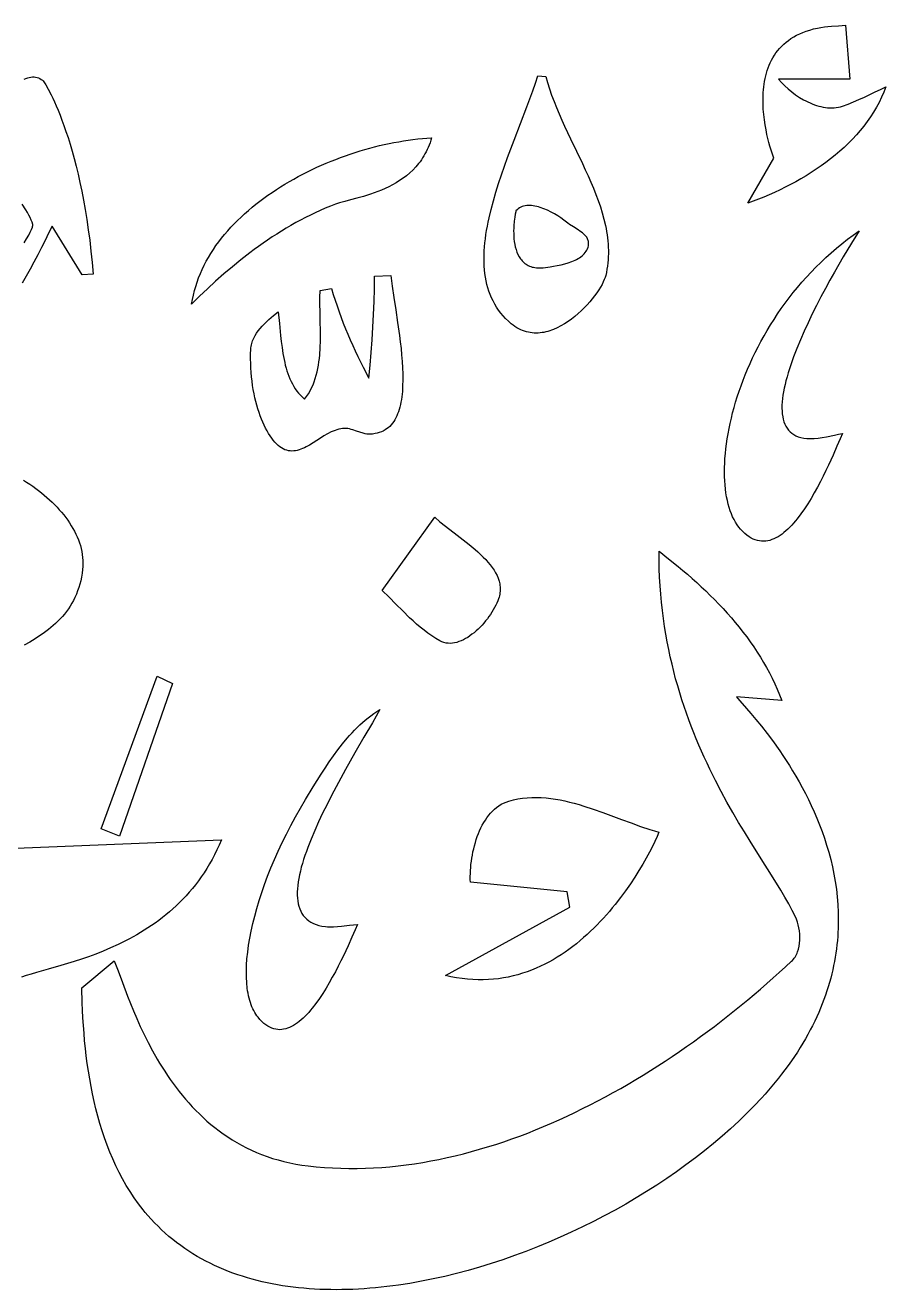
# Model space of a CAD drawing. Extents: x -500 to 500, y -300 to 300.
# Drawn here: x -29.6 to 64.5, y -174.7 to -36.6 of the extents above; entities that cross this region are included whole.
import ezdxf

# ---------------------------------------------------------------- set-up
doc = ezdxf.new("R2010")
doc.units = 0
doc.header["$MEASUREMENT"] = 0
doc.layers.add('IMPORT_-_120CM_SUR_70CM-1', color=18, linetype='CONTINUOUS')

msp = doc.modelspace()

# ---------------------------------------------------------------- linework, layer by layer
at = {"layer": 'IMPORT_-_120CM_SUR_70CM-1'}
for points in [[(60.57, -42.46), (52.75, -42.46), (53.07, -42.82), (53.43, -43.17), (53.8, -43.51), (54.2, -43.84), (54.62, -44.15), (55.05, -44.44), (55.5, -44.71), (55.73, -44.83), (55.97, -44.94), (56.2, -45.05), (56.44, -45.15), (56.68, -45.24), (56.91, -45.32), (57.15, -45.39), (57.39, -45.45), (57.64, -45.5), (57.88, -45.54), (58.12, -45.57), (58.35, -45.58), (58.59, -45.59), (58.83, -45.57), (59.06, -45.55), (59.3, -45.51), (59.53, -45.46), (59.75, -45.39), (60.36, -45.18), (60.96, -44.94), (61.55, -44.68), (62.14, -44.4), (63.31, -43.84), (63.89, -43.56), (64.48, -43.28), (64.26, -43.86), (64.02, -44.43), (63.75, -44.98), (63.46, -45.52), (63.14, -46.05), (62.81, -46.57), (62.45, -47.08), (62.08, -47.58), (61.68, -48.07), (61.27, -48.54), (60.83, -49), (60.39, -49.46), (59.92, -49.9), (59.45, -50.33), (58.95, -50.74), (58.45, -51.15), (57.94, -51.54), (57.41, -51.92), (56.87, -52.29), (56.33, -52.65), (55.77, -53), (55.21, -53.33), (54.65, -53.66), (54.07, -53.96), (53.5, -54.26), (52.92, -54.55), (52.33, -54.82), (51.75, -55.08), (51.16, -55.33), (50.58, -55.57), (49.99, -55.79), (49.41, -56), (52.24, -51.09), (52.16, -50.87), (52.01, -50.42), (51.81, -49.77), (51.7, -49.38), (51.59, -48.94), (51.49, -48.48), (51.39, -47.97), (51.29, -47.45), (51.21, -46.9), (51.14, -46.32), (51.09, -45.74), (51.07, -45.14), (51.06, -44.53), (51.09, -43.92), (51.11, -43.61), (51.14, -43.3), (51.18, -43), (51.23, -42.7), (51.29, -42.39), (51.36, -42.09), (51.44, -41.8), (51.53, -41.5), (51.63, -41.21), (51.74, -40.93), (51.86, -40.65), (52, -40.37), (52.15, -40.1), (52.31, -39.84), (52.48, -39.58), (52.67, -39.33), (52.88, -39.09), (53.1, -38.86), (53.33, -38.63), (53.58, -38.42), (53.84, -38.21), (54.12, -38.01), (54.42, -37.83), (54.73, -37.65), (55.07, -37.49), (55.42, -37.34), (55.79, -37.2), (56.17, -37.08), (56.58, -36.96), (57.01, -36.87), (57.39, -36.8), (57.77, -36.74), (58.15, -36.7), (58.54, -36.67), (59.31, -36.62), (59.7, -36.59), (60.08, -36.56)], [(27.32, -42.14), (27.51, -42.83), (27.72, -43.51), (27.95, -44.2), (28.21, -44.88), (28.48, -45.56), (28.76, -46.24), (29.06, -46.92), (29.37, -47.6), (30.01, -48.96), (30.67, -50.31), (31.31, -51.66), (31.63, -52.34), (31.94, -53.01), (32.24, -53.69), (32.52, -54.36), (32.79, -55.04), (33.04, -55.72), (33.28, -56.39), (33.49, -57.07), (33.67, -57.75), (33.83, -58.43), (33.9, -58.77), (33.96, -59.11), (34.02, -59.45), (34.06, -59.79), (34.1, -60.13), (34.13, -60.48), (34.14, -60.82), (34.15, -61.16), (34.15, -61.5), (34.14, -61.85), (34.12, -62.19), (34.09, -62.53), (34.05, -62.88), (34, -63.22), (33.94, -63.57), (33.86, -63.91), (33.8, -64.12), (33.71, -64.35), (33.6, -64.61), (33.46, -64.88), (33.29, -65.17), (33.1, -65.47), (32.88, -65.79), (32.65, -66.11), (32.39, -66.44), (32.12, -66.77), (31.83, -67.1), (31.52, -67.43), (31.19, -67.75), (30.85, -68.07), (30.5, -68.37), (30.13, -68.66), (29.75, -68.94), (29.37, -69.19), (28.97, -69.42), (28.57, -69.63), (28.16, -69.81), (27.95, -69.89), (27.74, -69.96), (27.53, -70.02), (27.32, -70.07), (27.11, -70.12), (26.9, -70.15), (26.69, -70.18), (26.47, -70.2), (26.26, -70.2), (26.05, -70.2), (25.83, -70.18), (25.62, -70.15), (25.41, -70.11), (25.2, -70.06), (24.99, -70), (24.78, -69.92), (24.57, -69.83), (24.36, -69.73), (24.15, -69.61), (23.94, -69.48), (23.74, -69.33), (23.54, -69.17), (23.22, -68.9), (22.92, -68.61), (22.65, -68.31), (22.39, -68.01), (22.15, -67.69), (21.93, -67.37), (21.73, -67.03), (21.54, -66.69), (21.38, -66.35), (21.23, -65.99), (21.09, -65.63), (20.97, -65.25), (20.87, -64.88), (20.78, -64.49), (20.71, -64.1), (20.65, -63.7), (20.61, -63.3), (20.58, -62.89), (20.56, -62.47), (20.56, -62.05), (20.56, -61.63), (20.58, -61.2), (20.61, -60.76), (20.65, -60.32), (20.71, -59.88), (20.77, -59.43), (20.84, -58.98), (20.92, -58.53), (21.01, -58.07), (21.11, -57.61), (21.33, -56.68), (21.58, -55.75), (21.85, -54.81), (22.15, -53.86), (22.46, -52.91), (22.79, -51.96), (23.13, -51.02), (23.84, -49.13), (24.55, -47.28), (25.24, -45.48), (25.57, -44.6), (25.88, -43.73), (26.18, -42.89), (26.45, -42.07)], [(14.82, -48.86), (14.74, -49.13), (14.65, -49.4), (14.55, -49.66), (14.45, -49.91), (14.34, -50.15), (14.22, -50.39), (14.1, -50.62), (13.98, -50.84), (13.84, -51.05), (13.71, -51.26), (13.56, -51.47), (13.41, -51.66), (13.1, -52.03), (12.78, -52.38), (12.44, -52.7), (12.08, -53), (11.71, -53.28), (11.33, -53.54), (10.95, -53.79), (10.56, -54.01), (10.16, -54.21), (9.76, -54.4), (9.36, -54.58), (8.95, -54.74), (8.55, -54.88), (8.16, -55.02), (7.38, -55.26), (6.64, -55.47), (5.95, -55.65), (5.32, -55.81), (4.77, -55.96), (4.53, -56.04), (4.31, -56.11), (3.76, -56.33), (3.2, -56.56), (2.65, -56.8), (2.11, -57.04), (1.57, -57.3), (1.03, -57.57), (0.5, -57.85), (-0.03, -58.13), (-0.55, -58.43), (-1.07, -58.73), (-1.58, -59.05), (-2.09, -59.37), (-2.6, -59.69), (-3.1, -60.03), (-3.6, -60.37), (-4.09, -60.72), (-4.58, -61.08), (-5.06, -61.44), (-6.02, -62.18), (-6.96, -62.95), (-7.88, -63.73), (-8.79, -64.53), (-9.68, -65.35), (-10.55, -66.18), (-11.41, -67.02), (-11.32, -66.53), (-11.22, -66.04), (-11.1, -65.56), (-10.97, -65.09), (-10.82, -64.62), (-10.65, -64.15), (-10.46, -63.69), (-10.26, -63.24), (-10.05, -62.79), (-9.81, -62.35), (-9.57, -61.92), (-9.31, -61.49), (-9.04, -61.06), (-8.75, -60.64), (-8.45, -60.23), (-8.14, -59.82), (-7.81, -59.42), (-7.47, -59.03), (-7.12, -58.64), (-6.76, -58.26), (-6.39, -57.89), (-6.01, -57.52), (-5.62, -57.16), (-5.21, -56.8), (-4.8, -56.45), (-4.38, -56.11), (-3.95, -55.78), (-3.51, -55.45), (-3.07, -55.13), (-2.61, -54.82), (-2.15, -54.51), (-1.68, -54.21), (-1.21, -53.92), (-0.73, -53.63), (-0.24, -53.36), (0.25, -53.09), (0.75, -52.82), (1.25, -52.57), (1.76, -52.32), (2.27, -52.08), (2.79, -51.85), (3.31, -51.63), (3.83, -51.41), (4.35, -51.21), (4.88, -51.01), (5.41, -50.82), (5.93, -50.63), (6.47, -50.46), (7, -50.29), (7.53, -50.14), (8.06, -49.99), (8.59, -49.85), (9.12, -49.71), (9.65, -49.59), (10.18, -49.48), (10.71, -49.37), (11.23, -49.28), (11.76, -49.19), (12.28, -49.11), (12.79, -49.04), (13.31, -48.98), (13.82, -48.93), (14.32, -48.89)], [(29.56, -58.07), (29.27, -57.84), (28.95, -57.61), (28.61, -57.39), (28.25, -57.17), (27.88, -56.97), (27.49, -56.78), (27.1, -56.61), (26.71, -56.47), (26.51, -56.41), (26.32, -56.36), (26.13, -56.32), (25.94, -56.29), (25.75, -56.26), (25.57, -56.25), (25.39, -56.25), (25.22, -56.26), (25.05, -56.29), (24.88, -56.32), (24.73, -56.37), (24.58, -56.44), (24.43, -56.52), (24.3, -56.61), (24.17, -56.72), (24.05, -56.85), (24.02, -56.95), (23.96, -57.19), (23.91, -57.53), (23.85, -57.96), (23.81, -58.46), (23.8, -58.74), (23.79, -59.02), (23.8, -59.31), (23.81, -59.6), (23.83, -59.9), (23.87, -60.2), (23.92, -60.5), (23.98, -60.79), (24.06, -61.07), (24.16, -61.35), (24.27, -61.62), (24.4, -61.87), (24.55, -62.1), (24.64, -62.21), (24.73, -62.31), (24.82, -62.41), (24.93, -62.51), (25.03, -62.59), (25.15, -62.68), (25.27, -62.75), (25.39, -62.82), (25.53, -62.88), (25.67, -62.93), (25.81, -62.98), (25.97, -63.01), (26.13, -63.04), (26.3, -63.06), (26.47, -63.07), (26.65, -63.08), (26.85, -63.07), (27.04, -63.05), (27.78, -62.96), (28.17, -62.89), (28.57, -62.82), (28.98, -62.74), (29.38, -62.63), (29.77, -62.52), (30.15, -62.38), (30.51, -62.23), (30.68, -62.15), (30.84, -62.06), (30.99, -61.96), (31.14, -61.86), (31.28, -61.75), (31.41, -61.64), (31.52, -61.52), (31.63, -61.4), (31.72, -61.26), (31.81, -61.12), (31.87, -60.98), (31.93, -60.82), (31.97, -60.66), (31.99, -60.49), (31.99, -60.39), (31.99, -60.28), (31.97, -60.18), (31.95, -60.09), (31.92, -60), (31.88, -59.9), (31.78, -59.73), (31.65, -59.57), (31.5, -59.41), (31.33, -59.26), (31.15, -59.12), (30.74, -58.85), (30.33, -58.59), (29.92, -58.33), (29.73, -58.2)], [(61.58, -59.02), (60.75, -60.36), (59.84, -61.88), (59.36, -62.7), (58.88, -63.55), (58.38, -64.42), (57.89, -65.32), (57.4, -66.24), (56.92, -67.17), (56.45, -68.11), (56, -69.06), (55.56, -70), (55.15, -70.94), (54.77, -71.87), (54.41, -72.79), (54.09, -73.68), (53.95, -74.12), (53.81, -74.56), (53.69, -74.98), (53.57, -75.4), (53.47, -75.81), (53.38, -76.21), (53.3, -76.61), (53.24, -76.99), (53.19, -77.36), (53.16, -77.72), (53.13, -78.07), (53.13, -78.41), (53.14, -78.73), (53.16, -79.04), (53.21, -79.34), (53.27, -79.62), (53.34, -79.89), (53.44, -80.14), (53.56, -80.38), (53.69, -80.6), (53.84, -80.8), (54.02, -80.98), (54.21, -81.15), (54.42, -81.29), (54.66, -81.42), (54.92, -81.53), (55.2, -81.61), (55.51, -81.67), (55.84, -81.72), (56.19, -81.73), (56.41, -81.73), (56.64, -81.73), (57.09, -81.68), (57.54, -81.61), (57.99, -81.53), (58.88, -81.34), (59.33, -81.24), (59.77, -81.16), (59.5, -81.76), (59.15, -82.57), (58.72, -83.54), (58.21, -84.64), (57.94, -85.23), (57.64, -85.83), (57.33, -86.43), (57.01, -87.05), (56.67, -87.66), (56.32, -88.26), (55.96, -88.85), (55.59, -89.42), (55.2, -89.97), (54.81, -90.49), (54.6, -90.73), (54.4, -90.97), (54.2, -91.2), (53.99, -91.42), (53.78, -91.62), (53.57, -91.81), (53.35, -92), (53.14, -92.16), (52.92, -92.32), (52.7, -92.45), (52.48, -92.58), (52.26, -92.68), (52.04, -92.77), (51.81, -92.85), (51.59, -92.9), (51.36, -92.94), (51.14, -92.95), (50.91, -92.95), (50.68, -92.92), (50.45, -92.87), (50.22, -92.8), (49.99, -92.71), (49.76, -92.6), (49.53, -92.46), (49.3, -92.29), (49.07, -92.1), (48.84, -91.88), (48.61, -91.64), (48.41, -91.4), (48.23, -91.15), (48.05, -90.88), (47.89, -90.58), (47.74, -90.28), (47.6, -89.95), (47.47, -89.61), (47.36, -89.25), (47.26, -88.88), (47.16, -88.49), (47.08, -88.09), (47.01, -87.67), (46.96, -87.24), (46.91, -86.8), (46.88, -86.34), (46.86, -85.87), (46.85, -85.39), (46.86, -84.9), (46.88, -84.4), (46.9, -83.89), (46.95, -83.37), (47, -82.84), (47.07, -82.3), (47.15, -81.75), (47.24, -81.2), (47.35, -80.64), (47.46, -80.07), (47.6, -79.5), (47.74, -78.92), (47.9, -78.33), (48.07, -77.74), (48.25, -77.15), (48.45, -76.55), (48.66, -75.95), (48.89, -75.35), (49.12, -74.75), (49.38, -74.14), (49.64, -73.53), (49.92, -72.92), (50.21, -72.32), (50.52, -71.71), (50.84, -71.1), (51.18, -70.5), (51.53, -69.9), (51.89, -69.3), (52.27, -68.7), (52.66, -68.1), (53.06, -67.51), (53.49, -66.93), (53.92, -66.35), (54.37, -65.77), (54.83, -65.2), (55.31, -64.64), (55.81, -64.09), (56.32, -63.54), (56.84, -63), (57.38, -62.47), (57.93, -61.94), (58.5, -61.43), (59.09, -60.93), (59.69, -60.43), (60.3, -59.95), (60.93, -59.48)], [(10.36, -63.91), (10.51, -65.06), (10.7, -66.31), (10.9, -67.64), (11.11, -69.03), (11.31, -70.45), (11.4, -71.16), (11.48, -71.88), (11.55, -72.59), (11.61, -73.29), (11.65, -73.98), (11.67, -74.66), (11.68, -75.32), (11.66, -75.97), (11.63, -76.59), (11.56, -77.18), (11.52, -77.47), (11.47, -77.75), (11.42, -78.02), (11.35, -78.29), (11.28, -78.54), (11.2, -78.79), (11.11, -79.02), (11.02, -79.25), (10.91, -79.47), (10.8, -79.67), (10.68, -79.87), (10.54, -80.05), (10.4, -80.23), (10.25, -80.39), (10.09, -80.54), (9.91, -80.67), (9.73, -80.79), (9.53, -80.9), (9.33, -81), (9.11, -81.08), (8.88, -81.14), (8.64, -81.19), (8.38, -81.23), (8.12, -81.25), (7.93, -81.25), (7.74, -81.23), (7.55, -81.2), (7.36, -81.15), (6.98, -81.04), (6.6, -80.91), (6.23, -80.78), (6.04, -80.73), (5.85, -80.68), (5.67, -80.64), (5.48, -80.62), (5.29, -80.61), (5.09, -80.63), (4.89, -80.66), (4.68, -80.7), (4.47, -80.76), (4.27, -80.83), (4.07, -80.91), (3.86, -81), (3.46, -81.21), (3.06, -81.44), (2.67, -81.69), (1.88, -82.19), (1.49, -82.43), (1.11, -82.64), (0.91, -82.74), (0.72, -82.83), (0.53, -82.9), (0.33, -82.97), (0.14, -83.02), (-0.05, -83.06), (-0.25, -83.08), (-0.44, -83.09), (-0.63, -83.08), (-0.83, -83.05), (-1.02, -83.01), (-1.21, -82.94), (-1.4, -82.85), (-1.58, -82.74), (-1.77, -82.62), (-1.95, -82.47), (-2.13, -82.3), (-2.31, -82.11), (-2.49, -81.9), (-2.66, -81.67), (-2.83, -81.43), (-3, -81.16), (-3.16, -80.88), (-3.32, -80.59), (-3.48, -80.28), (-3.63, -79.95), (-3.77, -79.61), (-3.91, -79.25), (-4.04, -78.88), (-4.16, -78.49), (-4.28, -78.09), (-4.39, -77.68), (-4.49, -77.26), (-4.58, -76.83), (-4.67, -76.38), (-4.74, -75.93), (-4.8, -75.46), (-4.86, -74.99), (-4.9, -74.5), (-4.93, -74.01), (-4.95, -73.51), (-4.96, -73), (-4.96, -72.49), (-4.94, -71.97), (-4.93, -71.81), (-4.91, -71.65), (-4.88, -71.5), (-4.84, -71.35), (-4.75, -71.05), (-4.62, -70.76), (-4.48, -70.48), (-4.31, -70.21), (-4.12, -69.94), (-3.91, -69.69), (-3.69, -69.43), (-3.45, -69.19), (-3.21, -68.96), (-2.96, -68.73), (-2.45, -68.29), (-1.95, -67.88), (-1.82, -69.15), (-1.69, -70.46), (-1.62, -71.12), (-1.53, -71.78), (-1.43, -72.44), (-1.31, -73.08), (-1.24, -73.4), (-1.17, -73.72), (-1.08, -74.03), (-0.99, -74.33), (-0.89, -74.63), (-0.78, -74.92), (-0.66, -75.21), (-0.53, -75.49), (-0.39, -75.76), (-0.24, -76.03), (-0.08, -76.29), (0.1, -76.53), (0.29, -76.77), (0.49, -77), (0.7, -77.22), (0.93, -77.43), (1.15, -77.13), (1.36, -76.82), (1.54, -76.5), (1.71, -76.18), (1.86, -75.85), (1.99, -75.51), (2.11, -75.16), (2.22, -74.81), (2.31, -74.45), (2.39, -74.08), (2.45, -73.71), (2.51, -73.34), (2.55, -72.96), (2.59, -72.58), (2.64, -71.8), (2.66, -71.02), (2.67, -70.23), (2.64, -68.64), (2.63, -67.85), (2.62, -67.07), (2.62, -66.3), (2.65, -65.54), (3.89, -65.34), (4.08, -65.98), (4.28, -66.61), (4.49, -67.23), (4.71, -67.86), (4.94, -68.48), (5.17, -69.1), (5.42, -69.72), (5.67, -70.33), (5.93, -70.94), (6.2, -71.55), (6.47, -72.15), (6.75, -72.75), (7.34, -73.94), (7.95, -75.11), (8.09, -73.72), (8.22, -72.33), (8.33, -70.94), (8.41, -69.54), (8.48, -68.15), (8.53, -66.75), (8.57, -65.35), (8.58, -63.96)], [(9.43, -98.34), (15.17, -90.33), (15.73, -90.81), (16.33, -91.29), (17.62, -92.29), (18.29, -92.8), (18.94, -93.32), (19.58, -93.85), (19.89, -94.12), (20.18, -94.39), (20.46, -94.67), (20.74, -94.95), (20.99, -95.23), (21.23, -95.52), (21.45, -95.81), (21.65, -96.1), (21.82, -96.4), (21.98, -96.7), (22.11, -97), (22.21, -97.31), (22.25, -97.46), (22.28, -97.62), (22.3, -97.78), (22.32, -97.94), (22.33, -98.09), (22.33, -98.25), (22.32, -98.42), (22.3, -98.58), (22.28, -98.74), (22.24, -98.9), (22.2, -99.07), (22.14, -99.24), (22.05, -99.47), (21.95, -99.71), (21.84, -99.95), (21.71, -100.2), (21.57, -100.44), (21.42, -100.69), (21.26, -100.94), (21.09, -101.18), (20.92, -101.42), (20.73, -101.66), (20.54, -101.89), (20.34, -102.12), (20.13, -102.34), (19.91, -102.55), (19.69, -102.75), (19.47, -102.94), (19.24, -103.12), (19.01, -103.29), (18.78, -103.45), (18.54, -103.59), (18.3, -103.72), (18.06, -103.83), (17.82, -103.92), (17.58, -104), (17.34, -104.06), (17.1, -104.09), (16.86, -104.11), (16.63, -104.1), (16.4, -104.07), (16.17, -104.02), (15.94, -103.94), (15.73, -103.84), (15.28, -103.57), (14.84, -103.29), (14.41, -102.99), (14, -102.68), (13.59, -102.35), (13.19, -102.01), (12.8, -101.66), (12.42, -101.3), (11.67, -100.56), (10.92, -99.82), (10.18, -99.07)], [(-13.5, -108.5), (-19.29, -125.18), (-21.3, -124.39), (-15.19, -107.69)], [(9.18, -111.35), (8.36, -112.78), (7.43, -114.37), (6.44, -116.09), (5.41, -117.91), (4.89, -118.84), (4.38, -119.79), (3.88, -120.75), (3.39, -121.71), (2.91, -122.67), (2.46, -123.62), (2.04, -124.57), (1.65, -125.5), (1.29, -126.41), (1.13, -126.86), (0.97, -127.3), (0.83, -127.74), (0.7, -128.16), (0.58, -128.58), (0.48, -129), (0.39, -129.4), (0.31, -129.8), (0.24, -130.18), (0.2, -130.56), (0.16, -130.92), (0.14, -131.27), (0.14, -131.61), (0.16, -131.94), (0.19, -132.26), (0.25, -132.56), (0.32, -132.84), (0.41, -133.12), (0.52, -133.38), (0.65, -133.62), (0.8, -133.84), (0.98, -134.05), (1.17, -134.24), (1.39, -134.42), (1.63, -134.58), (1.9, -134.71), (2.19, -134.83), (2.5, -134.93), (2.84, -135.01), (3.21, -135.06), (3.43, -135.08), (3.65, -135.1), (4.09, -135.1), (4.53, -135.07), (4.97, -135.03), (5.85, -134.92), (6.3, -134.87), (6.74, -134.84), (6.47, -135.42), (6.12, -136.21), (5.69, -137.17), (5.18, -138.24), (4.9, -138.82), (4.61, -139.4), (4.3, -140), (3.97, -140.6), (3.64, -141.2), (3.29, -141.79), (2.93, -142.36), (2.56, -142.92), (2.17, -143.46), (1.78, -143.96), (1.59, -144.2), (1.39, -144.44), (1.18, -144.66), (0.98, -144.87), (0.77, -145.07), (0.57, -145.25), (0.36, -145.43), (0.15, -145.59), (-0.06, -145.74), (-0.27, -145.87), (-0.49, -145.99), (-0.7, -146.09), (-0.92, -146.17), (-1.13, -146.24), (-1.35, -146.29), (-1.56, -146.32), (-1.78, -146.33), (-2, -146.32), (-2.21, -146.29), (-2.43, -146.24), (-2.65, -146.17), (-2.86, -146.07), (-3.08, -145.95), (-3.3, -145.81), (-3.51, -145.64), (-3.73, -145.44), (-3.94, -145.22), (-4.15, -144.97), (-4.28, -144.81), (-4.4, -144.63), (-4.52, -144.44), (-4.63, -144.25), (-4.73, -144.04), (-4.82, -143.83), (-4.91, -143.6), (-4.99, -143.37), (-5.06, -143.13), (-5.13, -142.88), (-5.19, -142.62), (-5.24, -142.35), (-5.29, -142.08), (-5.33, -141.8), (-5.39, -141.21), (-5.42, -140.59), (-5.43, -139.95), (-5.4, -139.27), (-5.36, -138.58), (-5.28, -137.85), (-5.18, -137.11), (-5.05, -136.34), (-4.9, -135.55), (-4.72, -134.74), (-4.51, -133.92), (-4.28, -133.07), (-4.02, -132.22), (-3.74, -131.34), (-3.43, -130.46), (-3.1, -129.56), (-2.74, -128.65), (-2.35, -127.74), (-1.94, -126.81), (-1.5, -125.88), (-1.04, -124.95), (-0.56, -124.01), (-0.05, -123.06), (0.49, -122.12), (1.05, -121.18), (1.88, -119.8), (2.31, -119.11), (2.74, -118.42), (3.18, -117.73), (3.63, -117.05), (4.1, -116.39), (4.58, -115.73), (5.08, -115.09), (5.59, -114.47), (5.86, -114.17), (6.13, -113.88), (6.41, -113.59), (6.69, -113.31), (6.98, -113.03), (7.27, -112.77), (7.57, -112.51), (7.88, -112.26), (8.19, -112.02), (8.51, -111.79), (8.84, -111.57)], [(16.33, -140.41), (29.95, -132.93), (29.63, -131.28), (19.06, -130.21), (19.05, -129.9), (19.05, -129.59), (19.06, -129.26), (19.08, -128.93), (19.1, -128.6), (19.13, -128.26), (19.18, -127.92), (19.23, -127.58), (19.28, -127.24), (19.35, -126.89), (19.43, -126.55), (19.51, -126.22), (19.61, -125.88), (19.71, -125.55), (19.82, -125.22), (19.94, -124.9), (20.07, -124.59), (20.21, -124.28), (20.36, -123.99), (20.53, -123.7), (20.7, -123.42), (20.88, -123.16), (21.07, -122.9), (21.27, -122.66), (21.48, -122.44), (21.7, -122.23), (21.93, -122.04), (22.18, -121.86), (22.43, -121.7), (22.7, -121.56), (22.98, -121.45), (23.27, -121.35), (23.77, -121.21), (24.27, -121.11), (24.78, -121.03), (25.29, -120.98), (25.8, -120.95), (26.31, -120.95), (26.82, -120.96), (27.34, -121), (27.85, -121.06), (28.37, -121.13), (28.88, -121.22), (29.4, -121.33), (29.92, -121.45), (30.43, -121.59), (30.95, -121.73), (31.47, -121.89), (32.5, -122.23), (33.54, -122.59), (35.6, -123.36), (36.63, -123.74), (37.66, -124.11), (38.67, -124.45), (39.18, -124.61), (39.68, -124.76), (39.48, -125.23), (39.24, -125.75), (38.96, -126.32), (38.65, -126.93), (38.3, -127.57), (37.91, -128.24), (37.5, -128.94), (37.04, -129.66), (36.56, -130.4), (36.04, -131.15), (35.48, -131.9), (34.89, -132.65), (34.58, -133.03), (34.27, -133.4), (33.94, -133.78), (33.61, -134.15), (33.27, -134.51), (32.92, -134.87), (32.57, -135.23), (32.2, -135.58), (31.83, -135.93), (31.45, -136.27), (31.06, -136.6), (30.66, -136.93), (30.25, -137.24), (29.84, -137.55), (29.42, -137.85), (28.99, -138.14), (28.55, -138.42), (28.1, -138.68), (27.65, -138.94), (27.19, -139.18), (26.72, -139.4), (26.24, -139.62), (25.75, -139.82), (25.26, -140), (24.76, -140.17), (24.25, -140.32), (23.73, -140.46), (23.21, -140.58), (22.68, -140.68), (22.14, -140.76), (21.59, -140.82), (21.04, -140.86), (20.47, -140.89), (19.9, -140.89), (19.33, -140.86), (18.74, -140.82), (18.15, -140.75), (17.55, -140.66), (16.94, -140.55)]]:
    msp.add_lwpolyline(points, close=True, dxfattribs=at)
for points in [[(-29.71, -42.43), (-29.53, -42.36), (-29.34, -42.3), (-29.16, -42.26), (-28.98, -42.23), (-28.81, -42.21), (-28.64, -42.21), (-28.47, -42.23), (-28.31, -42.26), (-28.15, -42.31), (-28, -42.38), (-27.86, -42.47), (-27.72, -42.57), (-27.66, -42.64), (-27.58, -42.74), (-27.37, -43.06), (-27.1, -43.53), (-26.78, -44.15), (-26.6, -44.51), (-26.41, -44.92), (-26.22, -45.36), (-26.01, -45.85), (-25.8, -46.37), (-25.59, -46.93), (-25.37, -47.53), (-25.15, -48.17), (-24.92, -48.84), (-24.7, -49.56), (-24.48, -50.31), (-24.26, -51.11), (-24.04, -51.94), (-23.83, -52.82), (-23.62, -53.73), (-23.42, -54.69), (-23.23, -55.68), (-23.04, -56.71), (-22.87, -57.79), (-22.71, -58.9), (-22.55, -60.06), (-22.42, -61.25), (-22.29, -62.49), (-22.19, -63.76), (-23.37, -63.85), (-26.67, -58.5), (-27.05, -59.29), (-27.43, -60.07), (-27.83, -60.86), (-28.24, -61.65), (-28.65, -62.43), (-29.07, -63.21), (-29.51, -63.99), (-29.96, -64.76)], [(-29.71, -60.34), (-29.45, -59.9), (-29.23, -59.51), (-29.05, -59.17), (-28.92, -58.88), (-28.83, -58.64), (-28.81, -58.54), (-28.79, -58.45), (-28.79, -58.38), (-28.79, -58.32), (-28.86, -58.08), (-28.95, -57.84), (-29.06, -57.58), (-29.2, -57.31), (-29.36, -57.03), (-29.54, -56.74), (-29.95, -56.12)], [(-29.79, -86.28), (-29.45, -86.49), (-29.12, -86.71), (-28.79, -86.94), (-28.46, -87.17), (-28.15, -87.4), (-27.84, -87.65), (-27.53, -87.9), (-27.24, -88.15), (-26.95, -88.41), (-26.67, -88.67), (-26.39, -88.94), (-26.13, -89.22), (-25.88, -89.5), (-25.63, -89.78), (-25.4, -90.07), (-25.17, -90.36), (-24.96, -90.65), (-24.76, -90.95), (-24.57, -91.25), (-24.39, -91.55), (-24.22, -91.86), (-24.07, -92.17), (-23.92, -92.48), (-23.8, -92.8), (-23.68, -93.11), (-23.58, -93.43), (-23.5, -93.75), (-23.42, -94.07), (-23.37, -94.39), (-23.33, -94.72), (-23.3, -95.04), (-23.3, -95.37), (-23.3, -95.69), (-23.33, -96.02), (-23.38, -96.44), (-23.45, -96.86), (-23.54, -97.26), (-23.64, -97.64), (-23.75, -98.02), (-23.88, -98.38), (-24.01, -98.73), (-24.17, -99.08), (-24.33, -99.41), (-24.51, -99.73), (-24.7, -100.03), (-24.89, -100.33), (-25.1, -100.62), (-25.32, -100.9), (-25.55, -101.17), (-25.78, -101.43), (-26.03, -101.69), (-26.28, -101.93), (-26.54, -102.17), (-26.8, -102.39), (-27.07, -102.61), (-27.35, -102.83), (-27.63, -103.03), (-27.92, -103.23), (-28.51, -103.61), (-29.11, -103.96), (-29.72, -104.29)], [(-19.88, -138.79), (-19.46, -139.89), (-18.98, -141.19), (-18.43, -142.67), (-18.11, -143.45), (-17.78, -144.27), (-17.42, -145.11), (-17.03, -145.98), (-16.62, -146.85), (-16.17, -147.74), (-15.69, -148.64), (-15.18, -149.54), (-14.92, -149.99), (-14.64, -150.44), (-14.35, -150.88), (-14.06, -151.33), (-13.76, -151.77), (-13.44, -152.21), (-13.12, -152.64), (-12.79, -153.08), (-12.44, -153.5), (-12.09, -153.92), (-11.73, -154.34), (-11.35, -154.75), (-10.97, -155.15), (-10.57, -155.54), (-10.16, -155.93), (-9.74, -156.31), (-9.31, -156.68), (-8.87, -157.03), (-8.42, -157.38), (-7.95, -157.72), (-7.47, -158.05), (-6.98, -158.36), (-6.47, -158.66), (-5.96, -158.95), (-5.43, -159.23), (-4.88, -159.49), (-4.33, -159.74), (-3.76, -159.97), (-3.17, -160.19), (-2.57, -160.39), (-1.96, -160.57), (-1.33, -160.74), (-0.69, -160.89), (-0.03, -161.02), (0.64, -161.13), (1.33, -161.22), (2.22, -161.31), (3.11, -161.39), (4, -161.44), (4.9, -161.48), (5.79, -161.5), (6.69, -161.49), (7.58, -161.47), (8.48, -161.43), (9.37, -161.38), (10.27, -161.3), (11.16, -161.21), (12.06, -161.1), (12.95, -160.98), (13.85, -160.84), (14.74, -160.68), (15.63, -160.5), (16.52, -160.31), (17.41, -160.11), (18.3, -159.89), (19.19, -159.65), (20.07, -159.4), (20.95, -159.14), (21.84, -158.86), (22.71, -158.57), (23.59, -158.27), (24.46, -157.95), (25.33, -157.62), (26.2, -157.27), (27.06, -156.92), (27.92, -156.55), (28.78, -156.17), (29.64, -155.78), (30.49, -155.37), (31.33, -154.96), (32.18, -154.54), (33.01, -154.1), (33.85, -153.66), (34.68, -153.2), (35.5, -152.74), (36.32, -152.27), (37.14, -151.78), (37.95, -151.29), (38.75, -150.79), (39.55, -150.29), (40.35, -149.77), (41.14, -149.25), (41.92, -148.72), (42.7, -148.18), (43.47, -147.64), (44.23, -147.09), (44.99, -146.53), (45.74, -145.97), (46.48, -145.4), (47.22, -144.82), (47.95, -144.25), (48.67, -143.66), (49.39, -143.07), (50.09, -142.48), (50.79, -141.89), (51.48, -141.29), (52.17, -140.68), (52.84, -140.08), (53.51, -139.47), (54.17, -138.85), (54.28, -138.75), (54.38, -138.63), (54.47, -138.51), (54.56, -138.39), (54.64, -138.25), (54.71, -138.12), (54.78, -137.98), (54.84, -137.83), (54.94, -137.53), (55.01, -137.21), (55.06, -136.88), (55.09, -136.55), (55.1, -136.21), (55.08, -135.88), (55.05, -135.54), (54.99, -135.21), (54.92, -134.88), (54.83, -134.57), (54.72, -134.26), (54.6, -133.98), (54.26, -133.3), (53.88, -132.59), (53.46, -131.85), (53, -131.08), (51.98, -129.43), (50.85, -127.65), (49.64, -125.73), (49.02, -124.72), (48.39, -123.67), (47.76, -122.58), (47.12, -121.45), (46.48, -120.29), (45.86, -119.08), (45.24, -117.84), (44.94, -117.2), (44.64, -116.56), (44.34, -115.9), (44.05, -115.23), (43.76, -114.55), (43.48, -113.87), (43.21, -113.17), (42.94, -112.46), (42.68, -111.74), (42.43, -111.01), (42.19, -110.27), (41.95, -109.52), (41.73, -108.75), (41.51, -107.98), (41.3, -107.19), (41.11, -106.4), (40.92, -105.59), (40.75, -104.77), (40.58, -103.94), (40.43, -103.1), (40.29, -102.25), (40.17, -101.38), (40.06, -100.51), (39.96, -99.62), (39.88, -98.72), (39.81, -97.81), (39.76, -96.88), (39.72, -95.95), (39.7, -95), (39.7, -94.04), (40.74, -94.86), (41.78, -95.7), (42.3, -96.13), (42.81, -96.56), (43.31, -97.01), (43.82, -97.46), (44.31, -97.92), (44.8, -98.38), (45.29, -98.86), (45.76, -99.33), (46.23, -99.82), (46.7, -100.31), (47.15, -100.81), (47.6, -101.32), (48.03, -101.83), (48.46, -102.35), (48.87, -102.88), (49.28, -103.41), (49.67, -103.95), (50.05, -104.5), (50.42, -105.06), (50.78, -105.62), (51.12, -106.19), (51.45, -106.76), (51.77, -107.34), (52.07, -107.93), (52.35, -108.53), (52.62, -109.13), (52.88, -109.74), (53.11, -110.35), (48.16, -109.97), (48.29, -110.13), (48.52, -110.39), (49.25, -111.22), (49.73, -111.77), (50.28, -112.42), (50.88, -113.16), (51.52, -113.97), (52.19, -114.88), (52.54, -115.36), (52.89, -115.86), (53.24, -116.37), (53.6, -116.91), (53.95, -117.47), (54.3, -118.04), (54.66, -118.63), (55.01, -119.24), (55.35, -119.86), (55.69, -120.5), (56.02, -121.16), (56.34, -121.83), (56.65, -122.52), (56.95, -123.22), (57.24, -123.94), (57.52, -124.67), (57.78, -125.41), (58.02, -126.17), (58.25, -126.94), (58.46, -127.72), (58.65, -128.52), (58.81, -129.32), (58.96, -130.14), (59.08, -130.97), (59.17, -131.81), (59.24, -132.66), (59.28, -133.52), (59.29, -134.39), (59.29, -134.82), (59.28, -135.26), (59.25, -135.71), (59.23, -136.15), (59.19, -136.6), (59.14, -137.04), (59.09, -137.49), (59.03, -137.95), (58.95, -138.4), (58.87, -138.86), (58.78, -139.32), (58.69, -139.77), (58.58, -140.24), (58.46, -140.7), (58.33, -141.16), (58.19, -141.63), (58.04, -142.1), (57.89, -142.57), (57.72, -143.04), (57.54, -143.51), (57.35, -143.98), (57.15, -144.46), (56.93, -144.93), (56.71, -145.41), (56.48, -145.89), (56.23, -146.36), (55.97, -146.84), (55.7, -147.32), (55.42, -147.81), (55.12, -148.29), (54.82, -148.77), (54.5, -149.26), (54.17, -149.74), (53.82, -150.23), (53.46, -150.71), (53.09, -151.2), (52.75, -151.64), (52.4, -152.08), (52.03, -152.51), (51.66, -152.94), (51.28, -153.37), (50.9, -153.8), (50.1, -154.65), (49.26, -155.5), (48.4, -156.33), (47.51, -157.16), (46.59, -157.97), (45.64, -158.77), (44.67, -159.56), (43.67, -160.34), (42.64, -161.11), (41.59, -161.86), (40.53, -162.59), (39.44, -163.32), (38.33, -164.02), (37.2, -164.71), (36.05, -165.38), (34.89, -166.04), (33.71, -166.67), (32.52, -167.29), (31.32, -167.89), (30.1, -168.47), (28.88, -169.02), (27.64, -169.56), (26.4, -170.07), (25.14, -170.56), (23.88, -171.02), (22.62, -171.47), (21.35, -171.88), (20.08, -172.27), (18.81, -172.64), (17.54, -172.98), (16.26, -173.29), (14.99, -173.57), (13.72, -173.82), (12.46, -174.05), (11.2, -174.24), (10.57, -174.33), (9.94, -174.41), (9.32, -174.48), (8.7, -174.54), (8.08, -174.59), (7.46, -174.64), (6.84, -174.68), (6.23, -174.71), (5.62, -174.73), (5.01, -174.74), (4.4, -174.75), (3.8, -174.74), (3.2, -174.73), (2.61, -174.71), (2.01, -174.68), (1.42, -174.64), (0.84, -174.59), (0.26, -174.53), (-0.32, -174.47), (-0.89, -174.39), (-1.46, -174.31), (-2.03, -174.21), (-2.59, -174.11), (-3.14, -174), (-3.69, -173.87), (-4.24, -173.74), (-4.78, -173.6), (-5.31, -173.45), (-5.84, -173.28), (-6.37, -173.11), (-6.89, -172.93), (-7.4, -172.74), (-7.9, -172.53), (-8.41, -172.32), (-8.9, -172.1), (-9.39, -171.86), (-9.87, -171.62), (-10.34, -171.36), (-10.81, -171.1), (-11.27, -170.82), (-11.73, -170.53), (-12.17, -170.23), (-12.61, -169.92), (-13.05, -169.6), (-13.47, -169.27), (-13.89, -168.92), (-14.3, -168.57), (-14.7, -168.2), (-15.09, -167.82), (-15.47, -167.43), (-15.85, -167.03), (-16.22, -166.62), (-16.48, -166.31), (-16.73, -166), (-17.23, -165.36), (-17.7, -164.7), (-18.14, -164.03), (-18.56, -163.34), (-18.97, -162.64), (-19.34, -161.93), (-19.7, -161.2), (-20.04, -160.45), (-20.36, -159.7), (-20.66, -158.94), (-20.94, -158.16), (-21.2, -157.38), (-21.44, -156.59), (-21.67, -155.79), (-21.88, -154.98), (-22.07, -154.17), (-22.25, -153.35), (-22.41, -152.52), (-22.56, -151.7), (-22.7, -150.87), (-22.82, -150.04), (-22.93, -149.2), (-23.02, -148.37), (-23.11, -147.53), (-23.18, -146.7), (-23.25, -145.87), (-23.3, -145.04), (-23.34, -144.21), (-23.38, -143.39), (-23.42, -141.76)], [(-61.2, -127.73), (-8.15, -125.59), (-8.39, -126.15), (-8.64, -126.69), (-8.9, -127.21), (-9.18, -127.72), (-9.46, -128.22), (-9.75, -128.7), (-10.05, -129.17), (-10.36, -129.62), (-10.68, -130.06), (-11, -130.49), (-11.33, -130.9), (-11.68, -131.31), (-12.02, -131.69), (-12.38, -132.07), (-12.74, -132.43), (-13.1, -132.79), (-13.47, -133.13), (-13.85, -133.46), (-14.23, -133.78), (-14.61, -134.08), (-15, -134.38), (-15.4, -134.67), (-15.79, -134.94), (-16.19, -135.21), (-16.59, -135.47), (-17, -135.72), (-17.4, -135.95), (-17.81, -136.18), (-18.22, -136.41), (-18.63, -136.62), (-19.45, -137.02), (-20.27, -137.4), (-21.08, -137.74), (-21.89, -138.06), (-22.69, -138.35), (-23.47, -138.62), (-24.24, -138.88), (-24.99, -139.11), (-25.72, -139.33), (-27.11, -139.72), (-28.38, -140.08), (-28.96, -140.25), (-29.5, -140.41), (-30, -140.58)], [(-23.42, -141.77), (-19.88, -138.79)]]:
    msp.add_lwpolyline(points, dxfattribs=at)

doc.saveas('drawing.dxf')
